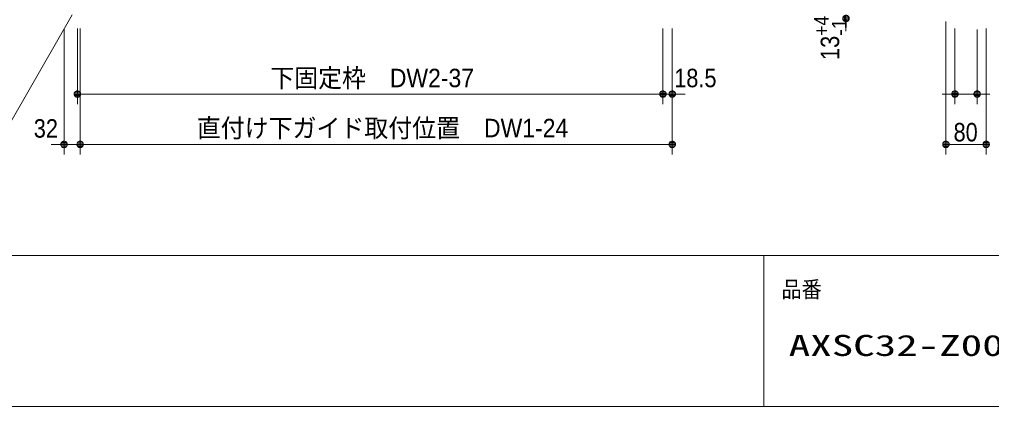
# Model space of a CAD drawing. Units: millimetres, scale not verified. Extents: x -6062 to 6062, y -3045 to 3045.
# Drawn here: x -2166 to -235, y -2770 to -2002 of the extents above; entities that cross this region are included whole.
import ezdxf
from ezdxf.enums import TextEntityAlignment as Align

# ---------------------------------------------------------------- set-up
doc = ezdxf.new("R2010")
doc.units = ezdxf.units.MM
doc.header["$LTSCALE"] = 20
for name, color, linetype, lineweight in [('0-0_2寸法-1', 7, 'Continuous', 9), ('0-1_0', 7, 'Continuous', 9), ('0-2_2寸法-2', 7, 'Continuous', 9), ('0-3_2寸法-3', 7, 'Continuous', 9), ('0-5_1図面枠', 7, 'Continuous', 9)]:
    doc.layers.add(name, color=color, linetype=linetype, lineweight=lineweight)
doc.styles.add('ＭＳ ゴシック', font='')
doc.styles.add('ＭＳ Ｐゴシック', font='')
doc.styles.get('ＭＳ ゴシック').set_extended_font_data('MS Gothic')
doc.styles.get('ＭＳ Ｐゴシック').set_extended_font_data('MS PGothic')

# ---------------------------------------------------------------- blocks, each defined once
blk = doc.blocks.new('_Dot')
at = {"layer": '0-1_0'}
for p, q in [((-10, 0), (-20, 0)), ((9.78, 2), (-9.78, 2)), ((7.99, 6), (-7.99, 6)), ((9.16, -3.98), (-9.16, -3.98)), ((6, -7.98), (-6, -7.98))]:
    blk.add_line(p, q, dxfattribs=at)
for points in [[(10, 0), (9.92, 1.25), (9.69, 2.49), (9.3, 3.68), (8.76, 4.82), (8.09, 5.88), (7.29, 6.85), (6.37, 7.71), (5.36, 8.44), (4.26, 9.05), (3.09, 9.51), (1.87, 9.82), (0.63, 9.98), (-0.63, 9.98), (-1.87, 9.82), (-3.09, 9.51), (-4.26, 9.05), (-5.36, 8.44), (-6.37, 7.71), (-7.29, 6.85), (-8.09, 5.88), (-8.76, 4.82), (-9.3, 3.68), (-9.69, 2.49), (-9.92, 1.25), (-10, 0), (0, 0)], [(-10, 0), (-9.92, -1.25), (-9.69, -2.49), (-9.3, -3.68), (-8.76, -4.82), (-8.09, -5.88), (-7.29, -6.85), (-6.37, -7.71), (-5.36, -8.44), (-4.26, -9.05), (-3.09, -9.51), (-1.87, -9.82), (-0.63, -9.98), (0.63, -9.98), (1.87, -9.82), (3.09, -9.51), (4.26, -9.05), (5.36, -8.44), (6.37, -7.71), (7.29, -6.85), (8.09, -5.88), (8.76, -4.82), (9.3, -3.68), (9.69, -2.49), (9.92, -1.25), (10, 0), (0, 0)]]:
    blk.add_lwpolyline(points, close=True, dxfattribs=at)
blk = doc.blocks.new('グループ-72')
at = {"layer": '0-5_1図面枠'}
for p, q in [((-80000, -49400), (80000, -49400)), ((22000, -49400), (22000, -55400))]:
    blk.add_line(p, q, dxfattribs=at)
blk.add_lwpolyline([(-80000, 55400), (80000, 55400), (80000, -55400), (-80000, -55400)], close=True, dxfattribs=at)
blk = doc.blocks.new('図面枠')
at = {"layer": '0-5_1図面枠'}
blk.add_blockref('グループ-72', (0, 0), dxfattribs=at)
at = {"layer": '0-5_1図面枠', "style": 'ＭＳ ゴシック', "width": 0.9}
blk.add_text('品番', height=650.9, dxfattribs=at).set_placement((22696.5, -51268.3), align=Align.BOTTOM_LEFT)

msp = doc.modelspace()

# ---------------------------------------------------------------- linework, layer by layer
at = {"layer": '0-0_2寸法-1'}
for p, q in [((-326.04, -2006), (-326.04, -2270)), ((-2051, -2020), (-2051, -2170)), ((-2045.5, -2020), (-2045.5, -2270)), ((-888, -2020), (-888, -2170)), ((-246.04, -2020), (-246.04, -2270)), ((-900.71, -2150), (-2038.29, -2150)), ((-869.5, -2170), (-869.5, -2270)), ((-882.21, -2250), (-2032.79, -2250)), ((-258.75, -2250), (-313.32, -2250))]:
    msp.add_line(p, q, dxfattribs=at)
at = {"layer": '0-2_2寸法-2'}
for p, q in [((-2077.5, -2020), (-2077.5, -2270)), ((-2045.5, -2020), (-2045.5, -2270)), ((-888, -2020), (-888, -2170)), ((-869.5, -2020), (-869.5, -2170)), ((-524.54, -2012.71), (-524.54, -2025.42)), ((-308.04, -2020), (-308.04, -2170)), ((-264.04, -2022), (-264.04, -2170)), ((-900.71, -2150), (-913.42, -2150)), ((-869.5, -2150), (-888, -2150)), ((-856.79, -2150), (-844.08, -2150)), ((-320.75, -2150), (-333.46, -2150)), ((-264.04, -2150), (-308.04, -2150)), ((-251.32, -2150), (-238.61, -2150)), ((-2090.21, -2250), (-2102.92, -2250)), ((-2077.5, -2250), (-2045.5, -2250)), ((-2032.79, -2250), (-2020.08, -2250))]:
    msp.add_line(p, q, dxfattribs=at)
at = {"layer": '0-3_2寸法-3'}
msp.add_lwpolyline([(-2061.5, -1993.1), (-2209.82, -2250), (-2525.83, -2250)], dxfattribs=at)

# ---------------------------------------------------------------- block references
at = {"layer": '0-0_2寸法-1', "xscale": 0.6356201, "yscale": 0.6356201, "rotation": 180}
for p in [(-2051, -2150), (-2045.5, -2250), (-326.04, -2250)]:
    msp.add_blockref('_Dot', p, dxfattribs=at)
at = {"layer": '0-0_2寸法-1', "xscale": 0.6356201, "yscale": 0.6356201}
for p in [(-888, -2150), (-869.5, -2250), (-246.04, -2250)]:
    msp.add_blockref('_Dot', p, dxfattribs=at)
at = {"layer": '0-2_2寸法-2', "xscale": 0.6356201, "yscale": 0.6356201}
for p, rotation in [((-524.54, -2000), 90), ((-869.5, -2150), 180), ((-264.04, -2150), 180), ((-2045.5, -2250), 180)]:
    msp.add_blockref('_Dot', p, dxfattribs=dict(at, rotation=rotation))
for p in [(-888, -2150), (-308.04, -2150), (-2077.5, -2250)]:
    msp.add_blockref('_Dot', p, dxfattribs=at)
at = {"layer": '0-5_1図面枠', "xscale": 0.05, "yscale": 0.05}
msp.add_blockref('図面枠', (-1787.5, 0), dxfattribs=at)

# ---------------------------------------------------------------- texts
at = {"layer": '0-0_2寸法-1', "style": 'ＭＳ Ｐゴシック'}
for s, height, width, p in [('下固定枠\u3000DW2-37', 36.66, 0.95, (-1667.87, -2147.47)), ('直付け下ガイド取付位置\u3000DW1-24', 36.69, 0.95, (-1813.88, -2246.79)), ('80', 36.66, 0.9, (-310.92, -2254.96))]:
    msp.add_text(s, height=height, dxfattribs=dict(at, width=width)).set_placement(p, align=Align.BOTTOM_LEFT)
at = {"layer": '0-2_2寸法-2', "style": 'ＭＳ Ｐゴシック', "width": 0.9}
for s, height, p in [('+4', 29.33, (-549.85, -2034.27)), ('13', 36.66, (-527.02, -2082.37))]:
    msp.add_text(s, height=height, rotation=90, dxfattribs=at).set_placement(p, align=Align.BOTTOM_LEFT)
at = {"layer": '0-2_2寸法-2', "style": 'ＭＳ Ｐゴシック'}
msp.add_text('-1', height=29.33, rotation=90, dxfattribs=at).set_placement((-514.26, -2034.27), align=Align.BOTTOM_LEFT)
at = {"layer": '0-2_2寸法-2', "style": 'ＭＳ Ｐゴシック', "width": 0.9}
for s, height, p in [('18.5', 36.69, (-865.71, -2147.52)), ('32', 36.66, (-2137.59, -2247.52))]:
    msp.add_text(s, height=height, dxfattribs=at).set_placement(p, align=Align.BOTTOM_LEFT)
at = {"layer": '0-5_1図面枠', "style": 'ＭＳ ゴシック', "width": 1.5}
msp.add_text('AXSC32-Z006F-N-TK', height=41.84, dxfattribs=at).set_placement((-638.24, -2682.24), align=Align.BOTTOM_LEFT)

doc.saveas('drawing.dxf')
